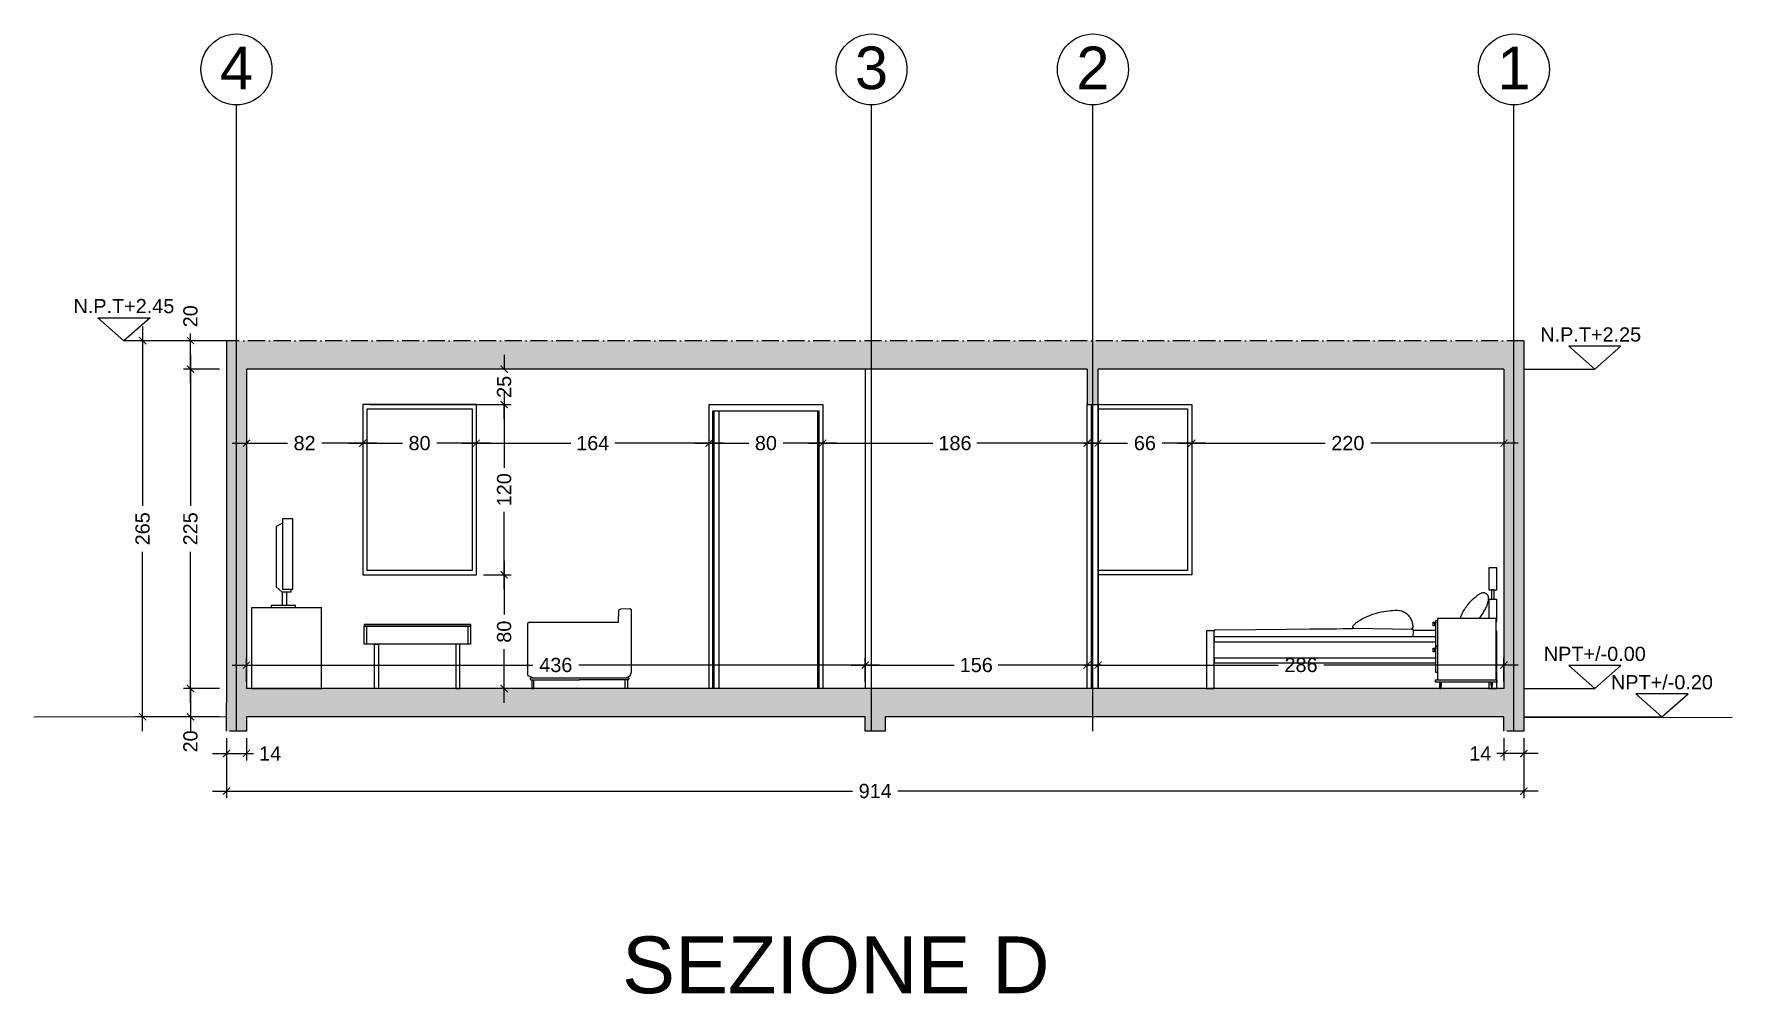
# Model space of a CAD drawing. Header units: millimetres. Extents: x 5639 to 14492, y 750 to 6820.
# Drawn here: x 13296 to 14492, y 5213 to 5889 of the extents above; entities that cross this region are included whole.
import ezdxf
from ezdxf.enums import TextEntityAlignment as Align

# ---------------------------------------------------------------- set-up
doc = ezdxf.new("R2010")
doc.units = ezdxf.units.MM
doc.linetypes.add('ACAD_ISO10W100', pattern=[18, 12, -3, 0, -3])
doc.layers.get('DEFPOINTS').update_dxf_attribs({"color": 210})
for name, color, linetype in [('A-ANNO-SYMB', 3, 'Continuous'), ('A-ANNO-TEXT', 3, 'Continuous'), ('A-DOOR-FULL', 4, 'Continuous'), ('A-ELEV-MBE1', 7, 'Continuous'), ('A-FLOR-LEVL', 7, 'Continuous'), ('A-FURN', 8, 'Continuous'), ('A-GLAZ-FULL', 4, 'Continuous'), ('A-SECT-MCUT', 7, 'Continuous'), ('CAMPITURA', 255, 'Continuous'), ('G-ANNO-DIM', 251, 'Continuous')]:
    doc.layers.add(name, color=color, linetype=linetype)
doc.styles.add('ARIAL', font='arial.ttf')
doc.styles.get("Standard").update_dxf_attribs({"font": 'arial.ttf'})
doc.dimstyles.new('1_1', dxfattribs={"dimtxt": 10, "dimasz": 5, "dimexe": 5, "dimexo": 5, "dimgap": 5, "dimtad": 0, "dimdec": 0, "dimtxsty": 'Standard', "dimblk": 'ARCHTICK', "dimcen": 2.5, "dimdle": 10, "dimadec": 0, "dimazin": 0, "dimtfac": 1, "dimtdec": 0, "dimtmove": 0, "dimatfit": 3, "dimldrblk": 'ARCHTICK', "dimfxl": 1, "dimarcsym": 0})

# ---------------------------------------------------------------- blocks, each defined once
blk = doc.blocks.new('_ArchTick')
at = {"color": 0, "linetype": 'ByBlock', "const_width": 0.15}
blk.add_lwpolyline([(-0.5, -0.5), (0.5, 0.5)], dxfattribs=at)
blk = doc.blocks.new('*D140')
at = {"layer": 'DEFPOINTS', "color": 0, "transparency": 16777216}
for p in [(13431.6, 5397.9), (13445.6, 5397.9), (13445.6, 5382.1)]:
    blk.add_point(p, dxfattribs=at)
at = {"layer": 'G-ANNO-DIM', "color": 0, "lineweight": -2, "transparency": 16777216}
for p, q in [((13431.6, 5392.9), (13431.6, 5377.1)), ((13445.6, 5392.9), (13445.6, 5377.1)), ((13421.6, 5382.1), (13445.6, 5382.1)), ((13445.6, 5382.1), (13450.6, 5382.1))]:
    blk.add_line(p, q, dxfattribs=at)
at = {"layer": 'G-ANNO-DIM', "color": 0, "lineweight": -2, "transparency": 16777216, "xscale": 5, "yscale": 5, "zscale": 5, "rotation": 180}
blk.add_blockref('_ArchTick', (13431.6, 5382.1), dxfattribs=at)
at = {"layer": 'G-ANNO-DIM', "color": 0, "lineweight": -2, "transparency": 16777216, "xscale": 5, "yscale": 5, "zscale": 5}
blk.add_blockref('_ArchTick', (13445.6, 5382.1), dxfattribs=at)
at = {"layer": 'G-ANNO-DIM', "color": 0, "transparency": 16777216, "insert": (13462.3, 5382.1), "char_height": 10, "attachment_point": 5}
blk.add_mtext('14', dxfattribs=at)
blk = doc.blocks.new('*D141')
at = {"layer": 'DEFPOINTS', "color": 0, "transparency": 16777216}
for p in [(13881.6, 5444.4), (13445.6, 5427.9), (13881.6, 5427.9)]:
    blk.add_point(p, dxfattribs=at)
at = {"layer": 'G-ANNO-DIM', "color": 0, "lineweight": -2, "transparency": 16777216}
for p, q in [((13435.6, 5444.4), (13647.4, 5444.4)), ((13445.6, 5432.9), (13445.6, 5449.4)), ((13891.6, 5444.4), (13679.9, 5444.4)), ((13881.6, 5432.9), (13881.6, 5449.4))]:
    blk.add_line(p, q, dxfattribs=at)
at = {"layer": 'G-ANNO-DIM', "color": 0, "lineweight": -2, "transparency": 16777216, "xscale": 5, "yscale": 5, "zscale": 5, "rotation": 180}
blk.add_blockref('_ArchTick', (13445.6, 5444.4), dxfattribs=at)
at = {"layer": 'G-ANNO-DIM', "color": 0, "lineweight": -2, "transparency": 16777216, "xscale": 5, "yscale": 5, "zscale": 5}
blk.add_blockref('_ArchTick', (13881.6, 5444.4), dxfattribs=at)
at = {"layer": 'G-ANNO-DIM', "color": 0, "transparency": 16777216, "insert": (13663.6, 5444.4), "char_height": 10, "attachment_point": 5}
blk.add_mtext('436', dxfattribs=at)
blk = doc.blocks.new('*D142')
at = {"layer": 'DEFPOINTS', "color": 0, "transparency": 16777216}
for p in [(14331.6, 5397.9), (14345.6, 5397.9), (14331.6, 5382.1)]:
    blk.add_point(p, dxfattribs=at)
at = {"layer": 'G-ANNO-DIM', "color": 0, "lineweight": -2, "transparency": 16777216}
for p, q in [((14331.6, 5392.9), (14331.6, 5377.1)), ((14345.6, 5392.9), (14345.6, 5377.1)), ((14331.6, 5382.1), (14326.6, 5382.1)), ((14355.6, 5382.1), (14331.6, 5382.1))]:
    blk.add_line(p, q, dxfattribs=at)
at = {"layer": 'G-ANNO-DIM', "color": 0, "lineweight": -2, "transparency": 16777216, "xscale": 5, "yscale": 5, "zscale": 5, "rotation": 180}
blk.add_blockref('_ArchTick', (14331.6, 5382.1), dxfattribs=at)
at = {"layer": 'G-ANNO-DIM', "color": 0, "lineweight": -2, "transparency": 16777216, "xscale": 5, "yscale": 5, "zscale": 5}
blk.add_blockref('_ArchTick', (14345.6, 5382.1), dxfattribs=at)
at = {"layer": 'G-ANNO-DIM', "color": 0, "transparency": 16777216, "insert": (14314.9, 5382.1), "char_height": 10, "attachment_point": 5}
blk.add_mtext('14', dxfattribs=at)
blk = doc.blocks.new('*D143')
at = {"layer": 'DEFPOINTS', "color": 0, "transparency": 16777216}
for p in [(13431.6, 5397.9), (14345.6, 5397.9), (14345.6, 5355.6)]:
    blk.add_point(p, dxfattribs=at)
at = {"layer": 'G-ANNO-DIM', "color": 0, "lineweight": -2, "transparency": 16777216}
for p, q in [((13431.6, 5392.9), (13431.6, 5350.6)), ((14345.6, 5392.9), (14345.6, 5350.6)), ((13421.6, 5355.6), (13872.6, 5355.6)), ((14355.6, 5355.6), (13904.6, 5355.6))]:
    blk.add_line(p, q, dxfattribs=at)
at = {"layer": 'G-ANNO-DIM', "color": 0, "lineweight": -2, "transparency": 16777216, "xscale": 5, "yscale": 5, "zscale": 5, "rotation": 180}
blk.add_blockref('_ArchTick', (13431.6, 5355.6), dxfattribs=at)
at = {"layer": 'G-ANNO-DIM', "color": 0, "lineweight": -2, "transparency": 16777216, "xscale": 5, "yscale": 5, "zscale": 5}
blk.add_blockref('_ArchTick', (14345.6, 5355.6), dxfattribs=at)
at = {"layer": 'G-ANNO-DIM', "color": 0, "transparency": 16777216, "insert": (13888.6, 5355.6), "char_height": 10, "attachment_point": 5}
blk.add_mtext('914', dxfattribs=at)
blk = doc.blocks.new('*D69')
at = {"layer": 'DEFPOINTS', "color": 0, "transparency": 16777216}
for p in [(13607.6, 5507.9), (13627.2, 5427.9), (13627.2, 5427.9)]:
    blk.add_point(p, dxfattribs=at)
at = {"layer": 'G-ANNO-DIM', "color": 0, "lineweight": -2, "transparency": 16777216}
for p, q in [((13627.2, 5517.9), (13627.2, 5480)), ((13612.6, 5507.9), (13632.2, 5507.9)), ((13627.2, 5417.9), (13627.2, 5455.7))]:
    blk.add_line(p, q, dxfattribs=at)
at = {"layer": 'G-ANNO-DIM', "color": 0, "lineweight": -2, "transparency": 16777216, "xscale": 5, "yscale": 5, "zscale": 5}
for p, rotation in [((13627.2, 5507.9), 90), ((13627.2, 5427.9), 270)]:
    blk.add_blockref('_ArchTick', p, dxfattribs=dict(at, rotation=rotation))
at = {"layer": 'G-ANNO-DIM', "color": 0, "transparency": 16777216, "insert": (13627.2, 5467.9), "char_height": 10, "attachment_point": 5, "rotation": 90}
blk.add_mtext('80', dxfattribs=at)
blk = doc.blocks.new('*D144')
at = {"layer": 'DEFPOINTS', "color": 0, "transparency": 16777216}
for p in [(13527.6, 5627.9), (13627.2, 5627.9), (13607.6, 5507.9)]:
    blk.add_point(p, dxfattribs=at)
at = {"layer": 'G-ANNO-DIM', "color": 0, "lineweight": -2, "transparency": 16777216}
for p, q in [((13627.2, 5637.9), (13627.2, 5583.4)), ((13532.6, 5627.9), (13632.2, 5627.9)), ((13627.2, 5497.9), (13627.2, 5552.3)), ((13612.6, 5507.9), (13632.2, 5507.9))]:
    blk.add_line(p, q, dxfattribs=at)
at = {"layer": 'G-ANNO-DIM', "color": 0, "lineweight": -2, "transparency": 16777216, "xscale": 5, "yscale": 5, "zscale": 5}
for p, rotation in [((13627.2, 5627.9), 90), ((13627.2, 5507.9), 270)]:
    blk.add_blockref('_ArchTick', p, dxfattribs=dict(at, rotation=rotation))
at = {"layer": 'G-ANNO-DIM', "color": 0, "transparency": 16777216, "insert": (13627.2, 5567.9), "char_height": 10, "attachment_point": 5, "rotation": 90}
blk.add_mtext('120', dxfattribs=at)
blk = doc.blocks.new('*D70')
at = {"layer": 'DEFPOINTS', "color": 0, "transparency": 16777216}
for p in [(13627.2, 5652.9), (13628.2, 5652.9), (13607.6, 5627.9)]:
    blk.add_point(p, dxfattribs=at)
at = {"layer": 'G-ANNO-DIM', "color": 0, "lineweight": -2, "transparency": 16777216}
for p, q in [((13627.2, 5662.9), (13627.2, 5652.6)), ((13623.2, 5652.9), (13622.2, 5652.9)), ((13612.6, 5627.9), (13632.2, 5627.9)), ((13627.2, 5617.9), (13627.2, 5628.1))]:
    blk.add_line(p, q, dxfattribs=at)
at = {"layer": 'G-ANNO-DIM', "color": 0, "lineweight": -2, "transparency": 16777216, "xscale": 5, "yscale": 5, "zscale": 5}
for p, rotation in [((13627.2, 5652.9), 90), ((13627.2, 5627.9), 270)]:
    blk.add_blockref('_ArchTick', p, dxfattribs=dict(at, rotation=rotation))
at = {"layer": 'G-ANNO-DIM', "color": 0, "transparency": 16777216, "insert": (13627.2, 5640.4), "char_height": 10, "attachment_point": 5, "rotation": 90}
blk.add_mtext('25', dxfattribs=at)
blk = doc.blocks.new('*D153')
at = {"layer": 'DEFPOINTS', "color": 0, "transparency": 16777216}
for p in [(14037.9, 5444.4), (13881.6, 5427.9), (14037.9, 5427.9)]:
    blk.add_point(p, dxfattribs=at)
at = {"layer": 'G-ANNO-DIM', "color": 0, "lineweight": -2, "transparency": 16777216}
for p, q in [((13871.6, 5444.4), (13944.2, 5444.4)), ((13881.6, 5432.9), (13881.6, 5449.4)), ((14047.9, 5444.4), (13975.3, 5444.4)), ((14037.9, 5432.9), (14037.9, 5449.4))]:
    blk.add_line(p, q, dxfattribs=at)
at = {"layer": 'G-ANNO-DIM', "color": 0, "lineweight": -2, "transparency": 16777216, "xscale": 5, "yscale": 5, "zscale": 5, "rotation": 180}
blk.add_blockref('_ArchTick', (13881.6, 5444.4), dxfattribs=at)
at = {"layer": 'G-ANNO-DIM', "color": 0, "lineweight": -2, "transparency": 16777216, "xscale": 5, "yscale": 5, "zscale": 5}
blk.add_blockref('_ArchTick', (14037.9, 5444.4), dxfattribs=at)
at = {"layer": 'G-ANNO-DIM', "color": 0, "transparency": 16777216, "insert": (13959.8, 5444.4), "char_height": 10, "attachment_point": 5}
blk.add_mtext('156', dxfattribs=at)
blk = doc.blocks.new('*D154')
at = {"layer": 'DEFPOINTS', "color": 0, "transparency": 16777216}
for p in [(14045.6, 5444.4), (14045.6, 5427.9), (14331.6, 5427.9)]:
    blk.add_point(p, dxfattribs=at)
at = {"layer": 'G-ANNO-DIM', "color": 0, "lineweight": -2, "transparency": 16777216}
for p, q in [((14035.6, 5444.4), (14172.5, 5444.4)), ((14045.6, 5432.9), (14045.6, 5449.4)), ((14341.6, 5444.4), (14204.7, 5444.4)), ((14331.6, 5432.9), (14331.6, 5449.4))]:
    blk.add_line(p, q, dxfattribs=at)
at = {"layer": 'G-ANNO-DIM', "color": 0, "lineweight": -2, "transparency": 16777216, "xscale": 5, "yscale": 5, "zscale": 5, "rotation": 180}
blk.add_blockref('_ArchTick', (14045.6, 5444.4), dxfattribs=at)
at = {"layer": 'G-ANNO-DIM', "color": 0, "lineweight": -2, "transparency": 16777216, "xscale": 5, "yscale": 5, "zscale": 5}
blk.add_blockref('_ArchTick', (14331.6, 5444.4), dxfattribs=at)
at = {"layer": 'G-ANNO-DIM', "color": 0, "transparency": 16777216, "insert": (14188.6, 5444.4), "char_height": 10, "attachment_point": 5}
blk.add_mtext('286', dxfattribs=at)
blk = doc.blocks.new('*D167')
at = {"layer": 'DEFPOINTS', "color": 0, "transparency": 16777216}
for p in [(13406.2, 5427.9), (13431.6, 5427.9), (13431.6, 5407.9)]:
    blk.add_point(p, dxfattribs=at)
at = {"layer": 'G-ANNO-DIM', "color": 0, "lineweight": -2, "transparency": 16777216}
for p, q in [((13426.6, 5427.9), (13401.2, 5427.9)), ((13406.2, 5427.9), (13406.2, 5397.9)), ((13426.6, 5407.9), (13401.2, 5407.9)), ((13406.2, 5407.9), (13406.2, 5402.9))]:
    blk.add_line(p, q, dxfattribs=at)
at = {"layer": 'G-ANNO-DIM', "color": 0, "lineweight": -2, "transparency": 16777216, "xscale": 5, "yscale": 5, "zscale": 5}
for p, rotation in [((13406.2, 5427.9), 90), ((13406.2, 5407.9), 270)]:
    blk.add_blockref('_ArchTick', p, dxfattribs=dict(at, rotation=rotation))
at = {"layer": 'G-ANNO-DIM', "color": 0, "transparency": 16777216, "insert": (13406.2, 5390.6), "char_height": 10, "attachment_point": 5, "rotation": 90}
blk.add_mtext('20', dxfattribs=at)
blk = doc.blocks.new('*D168')
at = {"layer": 'DEFPOINTS', "color": 0, "transparency": 16777216}
for p in [(13431.6, 5672.9), (13372.5, 5407.9), (13431.6, 5407.9)]:
    blk.add_point(p, dxfattribs=at)
at = {"layer": 'G-ANNO-DIM', "color": 0, "lineweight": -2, "transparency": 16777216}
for p, q in [((13372.5, 5682.9), (13372.5, 5556.5)), ((13426.6, 5672.9), (13367.5, 5672.9)), ((13372.5, 5397.9), (13372.5, 5524.2)), ((13426.6, 5407.9), (13367.5, 5407.9))]:
    blk.add_line(p, q, dxfattribs=at)
at = {"layer": 'G-ANNO-DIM', "color": 0, "lineweight": -2, "transparency": 16777216, "xscale": 5, "yscale": 5, "zscale": 5}
for p, rotation in [((13372.5, 5672.9), 89.99977495052454), ((13372.5, 5407.9), 269.9997749505245)]:
    blk.add_blockref('_ArchTick', p, dxfattribs=dict(at, rotation=rotation))
at = {"layer": 'G-ANNO-DIM', "color": 0, "transparency": 16777216, "insert": (13372.5, 5540.4), "char_height": 10, "attachment_point": 5, "rotation": 89.9998}
blk.add_mtext('265', dxfattribs=at)
blk = doc.blocks.new('*D118')
at = {"layer": 'DEFPOINTS', "color": 0, "transparency": 16777216}
for p in [(13406.2, 5672.9), (13431.6, 5672.9), (13431.6, 5652.9)]:
    blk.add_point(p, dxfattribs=at)
at = {"layer": 'G-ANNO-DIM', "color": 0, "lineweight": -2, "transparency": 16777216}
for p, q in [((13426.6, 5672.9), (13401.2, 5672.9)), ((13406.2, 5672.9), (13406.2, 5677.9)), ((13406.2, 5642.9), (13406.2, 5672.9)), ((13426.6, 5652.9), (13401.2, 5652.9))]:
    blk.add_line(p, q, dxfattribs=at)
at = {"layer": 'G-ANNO-DIM', "color": 0, "lineweight": -2, "transparency": 16777216, "xscale": 5, "yscale": 5, "zscale": 5}
for p, rotation in [((13406.2, 5672.9), 90), ((13406.2, 5652.9), 270)]:
    blk.add_blockref('_ArchTick', p, dxfattribs=dict(at, rotation=rotation))
at = {"layer": 'G-ANNO-DIM', "color": 0, "transparency": 16777216, "insert": (13406.2, 5690.1), "char_height": 10, "attachment_point": 5, "rotation": 90}
blk.add_mtext('20', dxfattribs=at)
blk = doc.blocks.new('*D119')
at = {"layer": 'DEFPOINTS', "color": 0, "transparency": 16777216}
for p in [(13406.2, 5652.9), (13431.6, 5652.9), (13431.6, 5427.9)]:
    blk.add_point(p, dxfattribs=at)
at = {"layer": 'G-ANNO-DIM', "color": 0, "lineweight": -2, "transparency": 16777216}
for p, q in [((13406.2, 5662.9), (13406.2, 5556.5)), ((13426.6, 5652.9), (13401.2, 5652.9)), ((13406.2, 5417.9), (13406.2, 5524.2)), ((13426.6, 5427.9), (13401.2, 5427.9))]:
    blk.add_line(p, q, dxfattribs=at)
at = {"layer": 'G-ANNO-DIM', "color": 0, "lineweight": -2, "transparency": 16777216, "xscale": 5, "yscale": 5, "zscale": 5}
for p, rotation in [((13406.2, 5652.9), 90), ((13406.2, 5427.9), 270)]:
    blk.add_blockref('_ArchTick', p, dxfattribs=dict(at, rotation=rotation))
at = {"layer": 'G-ANNO-DIM', "color": 0, "transparency": 16777216, "insert": (13406.2, 5540.4), "char_height": 10, "attachment_point": 5, "rotation": 90}
blk.add_mtext('225', dxfattribs=at)
blk = doc.blocks.new('*D120')
at = {"layer": 'DEFPOINTS', "color": 0, "transparency": 16777216}
for p in [(13445.6, 5600.7), (13527.6, 5600.7), (13527.6, 5600.7)]:
    blk.add_point(p, dxfattribs=at)
at = {"layer": 'G-ANNO-DIM', "color": 0, "lineweight": -2, "transparency": 16777216}
for p, q in [((13435.6, 5600.7), (13474.5, 5600.7)), ((13537.6, 5600.7), (13498.7, 5600.7))]:
    blk.add_line(p, q, dxfattribs=at)
at = {"layer": 'G-ANNO-DIM', "color": 0, "lineweight": -2, "transparency": 16777216, "xscale": 5, "yscale": 5, "zscale": 5, "rotation": 180}
blk.add_blockref('_ArchTick', (13445.6, 5600.7), dxfattribs=at)
at = {"layer": 'G-ANNO-DIM', "color": 0, "lineweight": -2, "transparency": 16777216, "xscale": 5, "yscale": 5, "zscale": 5}
blk.add_blockref('_ArchTick', (13527.6, 5600.7), dxfattribs=at)
at = {"layer": 'G-ANNO-DIM', "color": 0, "transparency": 16777216, "insert": (13486.6, 5600.7), "char_height": 10, "attachment_point": 5}
blk.add_mtext('82', dxfattribs=at)
blk = doc.blocks.new('*D175')
at = {"layer": 'DEFPOINTS', "color": 0, "transparency": 16777216}
for p in [(13527.6, 5600.7), (13607.6, 5600.7), (13607.6, 5600.7)]:
    blk.add_point(p, dxfattribs=at)
at = {"layer": 'G-ANNO-DIM', "color": 0, "lineweight": -2, "transparency": 16777216}
for p, q in [((13517.6, 5600.7), (13555.5, 5600.7)), ((13617.6, 5600.7), (13579.8, 5600.7))]:
    blk.add_line(p, q, dxfattribs=at)
at = {"layer": 'G-ANNO-DIM', "color": 0, "lineweight": -2, "transparency": 16777216, "xscale": 5, "yscale": 5, "zscale": 5, "rotation": 180}
blk.add_blockref('_ArchTick', (13527.6, 5600.7), dxfattribs=at)
at = {"layer": 'G-ANNO-DIM', "color": 0, "lineweight": -2, "transparency": 16777216, "xscale": 5, "yscale": 5, "zscale": 5}
blk.add_blockref('_ArchTick', (13607.6, 5600.7), dxfattribs=at)
at = {"layer": 'G-ANNO-DIM', "color": 0, "transparency": 16777216, "insert": (13567.6, 5600.7), "char_height": 10, "attachment_point": 5}
blk.add_mtext('80', dxfattribs=at)
blk = doc.blocks.new('*D176')
at = {"layer": 'DEFPOINTS', "color": 0, "transparency": 16777216}
for p in [(13607.6, 5600.7), (13771.6, 5600.7), (13771.6, 5600.7)]:
    blk.add_point(p, dxfattribs=at)
at = {"layer": 'G-ANNO-DIM', "color": 0, "lineweight": -2, "transparency": 16777216}
for p, q in [((13597.6, 5600.7), (13674.1, 5600.7)), ((13781.6, 5600.7), (13705.2, 5600.7))]:
    blk.add_line(p, q, dxfattribs=at)
at = {"layer": 'G-ANNO-DIM', "color": 0, "lineweight": -2, "transparency": 16777216, "xscale": 5, "yscale": 5, "zscale": 5, "rotation": 180}
blk.add_blockref('_ArchTick', (13607.6, 5600.7), dxfattribs=at)
at = {"layer": 'G-ANNO-DIM', "color": 0, "lineweight": -2, "transparency": 16777216, "xscale": 5, "yscale": 5, "zscale": 5}
blk.add_blockref('_ArchTick', (13771.6, 5600.7), dxfattribs=at)
at = {"layer": 'G-ANNO-DIM', "color": 0, "transparency": 16777216, "insert": (13689.6, 5600.7), "char_height": 10, "attachment_point": 5}
blk.add_mtext('164', dxfattribs=at)
blk = doc.blocks.new('*D177')
at = {"layer": 'DEFPOINTS', "color": 0, "transparency": 16777216}
for p in [(13771.6, 5600.7), (13851.6, 5600.7), (13851.6, 5600.7)]:
    blk.add_point(p, dxfattribs=at)
at = {"layer": 'G-ANNO-DIM', "color": 0, "lineweight": -2, "transparency": 16777216}
for p, q in [((13761.6, 5600.7), (13799.5, 5600.7)), ((13861.6, 5600.7), (13823.8, 5600.7))]:
    blk.add_line(p, q, dxfattribs=at)
at = {"layer": 'G-ANNO-DIM', "color": 0, "lineweight": -2, "transparency": 16777216, "xscale": 5, "yscale": 5, "zscale": 5, "rotation": 180}
blk.add_blockref('_ArchTick', (13771.6, 5600.7), dxfattribs=at)
at = {"layer": 'G-ANNO-DIM', "color": 0, "lineweight": -2, "transparency": 16777216, "xscale": 5, "yscale": 5, "zscale": 5}
blk.add_blockref('_ArchTick', (13851.6, 5600.7), dxfattribs=at)
at = {"layer": 'G-ANNO-DIM', "color": 0, "transparency": 16777216, "insert": (13811.6, 5600.7), "char_height": 10, "attachment_point": 5}
blk.add_mtext('80', dxfattribs=at)
blk = doc.blocks.new('*D178')
at = {"layer": 'DEFPOINTS', "color": 0, "transparency": 16777216}
for p in [(13851.6, 5600.7), (14037.9, 5600.7), (14037.9, 5600.7)]:
    blk.add_point(p, dxfattribs=at)
at = {"layer": 'G-ANNO-DIM', "color": 0, "lineweight": -2, "transparency": 16777216}
for p, q in [((13841.6, 5600.7), (13929.2, 5600.7)), ((13851.6, 5605.7), (13851.6, 5605.7)), ((14047.9, 5600.7), (13960.3, 5600.7))]:
    blk.add_line(p, q, dxfattribs=at)
at = {"layer": 'G-ANNO-DIM', "color": 0, "lineweight": -2, "transparency": 16777216, "xscale": 5, "yscale": 5, "zscale": 5, "rotation": 180}
blk.add_blockref('_ArchTick', (13851.6, 5600.7), dxfattribs=at)
at = {"layer": 'G-ANNO-DIM', "color": 0, "lineweight": -2, "transparency": 16777216, "xscale": 5, "yscale": 5, "zscale": 5}
blk.add_blockref('_ArchTick', (14037.9, 5600.7), dxfattribs=at)
at = {"layer": 'G-ANNO-DIM', "color": 0, "transparency": 16777216, "insert": (13944.8, 5600.7), "char_height": 10, "attachment_point": 5}
blk.add_mtext('186', dxfattribs=at)
blk = doc.blocks.new('*D179')
at = {"layer": 'DEFPOINTS', "color": 0, "transparency": 16777216}
for p in [(14111.6, 5600.7), (14331.6, 5600.7), (14331.6, 5600.7)]:
    blk.add_point(p, dxfattribs=at)
at = {"layer": 'G-ANNO-DIM', "color": 0, "lineweight": -2, "transparency": 16777216}
for p, q in [((14101.6, 5600.7), (14205.5, 5600.7)), ((14341.6, 5600.7), (14237.7, 5600.7))]:
    blk.add_line(p, q, dxfattribs=at)
at = {"layer": 'G-ANNO-DIM', "color": 0, "lineweight": -2, "transparency": 16777216, "xscale": 5, "yscale": 5, "zscale": 5, "rotation": 180}
blk.add_blockref('_ArchTick', (14111.6, 5600.7), dxfattribs=at)
at = {"layer": 'G-ANNO-DIM', "color": 0, "lineweight": -2, "transparency": 16777216, "xscale": 5, "yscale": 5, "zscale": 5}
blk.add_blockref('_ArchTick', (14331.6, 5600.7), dxfattribs=at)
at = {"layer": 'G-ANNO-DIM', "color": 0, "transparency": 16777216, "insert": (14221.6, 5600.7), "char_height": 10, "attachment_point": 5}
blk.add_mtext('220', dxfattribs=at)
blk = doc.blocks.new('*D180')
at = {"layer": 'DEFPOINTS', "color": 0, "transparency": 16777216}
for p in [(14045.6, 5600.7), (14045.6, 5600.7), (14111.6, 5600.7)]:
    blk.add_point(p, dxfattribs=at)
at = {"layer": 'G-ANNO-DIM', "color": 0, "lineweight": -2, "transparency": 16777216}
for p, q in [((14035.6, 5600.7), (14066.4, 5600.7)), ((14121.6, 5600.7), (14090.8, 5600.7))]:
    blk.add_line(p, q, dxfattribs=at)
at = {"layer": 'G-ANNO-DIM', "color": 0, "lineweight": -2, "transparency": 16777216, "xscale": 5, "yscale": 5, "zscale": 5, "rotation": 180}
blk.add_blockref('_ArchTick', (14045.6, 5600.7), dxfattribs=at)
at = {"layer": 'G-ANNO-DIM', "color": 0, "lineweight": -2, "transparency": 16777216, "xscale": 5, "yscale": 5, "zscale": 5}
blk.add_blockref('_ArchTick', (14111.6, 5600.7), dxfattribs=at)
at = {"layer": 'G-ANNO-DIM', "color": 0, "transparency": 16777216, "insert": (14078.6, 5600.7), "char_height": 10, "attachment_point": 5}
blk.add_mtext('66', dxfattribs=at)

msp = doc.modelspace()

# ---------------------------------------------------------------- hatches: boundary and pattern name
at = {"layer": 'CAMPITURA'}
h = msp.add_hatch(color=9, dxfattribs=at)
h.dxf.hatch_style = 1
h.paths.add_polyline_path([(14345.6, 5672.9), (13431.6, 5672.9), (13431.6, 5417.9), (13431.6, 5397.9), (13445.6, 5397.9), (13445.6, 5407.9), (13881.6, 5407.9), (13881.6, 5397.9), (13895.7, 5397.9), (13895.7, 5407.9), (14331.6, 5407.9), (14331.6, 5397.9), (14345.6, 5397.9), (14345.6, 5417.9)])
h.paths.add_polyline_path([(13445.6, 5427.9), (13445.6, 5652.9), (13881.6, 5652.9), (14037.9, 5652.9), (14037.9, 5627.9), (14045.6, 5627.9), (14045.6, 5652.9), (14331.6, 5652.9), (14331.6, 5427.9), (13881.6, 5427.9)], flags=16)
h.paths.add_polyline_path([(13527.6, 5507.9), (13527.6, 5627.9), (13607.6, 5627.9), (13607.6, 5507.9)], flags=0)
h.paths.add_polyline_path([(13530.6, 5510.9), (13530.6, 5624.9), (13604.6, 5624.9), (13604.6, 5510.9)], flags=0)
h.paths.add_polyline_path([(14045.6, 5627.9), (14111.6, 5627.9), (14111.6, 5507.9), (14045.6, 5507.9)], flags=0)
h.paths.add_polyline_path([(14045.6, 5624.9), (14108.6, 5624.9), (14108.6, 5510.9), (14045.6, 5510.9)], flags=0)

# ---------------------------------------------------------------- linework, layer by layer
msp.add_line((13431.6, 5407.9), (13295.9, 5407.8))
at = {"layer": 'A-ANNO-SYMB', "ltscale": 0.04}
for p, q in [((13438.6, 5397.9), (13438.6, 5839)), ((13886, 5397.9), (13886, 5839)), ((14042, 5397.9), (14042, 5839)), ((14338.6, 5397.9), (14338.6, 5839))]:
    msp.add_line(p, q, dxfattribs=at)
at = {"layer": 'A-ANNO-SYMB'}
msp.add_line((13431.6, 5672.9), (13359.3, 5672.9), dxfattribs=at)
at = {"layer": 'A-ANNO-SYMB', "ltscale": 0.8}
for p, q in [((14345.6, 5652.9), (14395.6, 5652.9)), ((14345.6, 5427.9), (14395.6, 5427.9)), ((14345.6, 5407.9), (14442.9, 5407.9))]:
    msp.add_line(p, q, dxfattribs=at)
at = {"layer": 'A-ANNO-SYMB'}
for points in [[(13359.3, 5672.9), (13340.9, 5689.1), (13377.7, 5689.1)], [(14395.6, 5652.9), (14414, 5669.1), (14377.2, 5669.1)], [(14395.6, 5427.9), (14414, 5444.1), (14377.2, 5444.1)], [(14442.9, 5407.9), (14461.3, 5424.1), (14424.5, 5424.1)]]:
    msp.add_lwpolyline(points, close=True, dxfattribs=at)
for centre in [(13438.6, 5864), (13886, 5864), (14042, 5864), (14338.6, 5864)]:
    msp.add_circle(centre, 25, dxfattribs=at)
at = {"layer": 'A-DOOR-FULL'}
for p, q in [((13771.6, 5427.9), (13771.6, 5627.9)), ((13771.6, 5627.9), (13851.6, 5627.9)), ((13774.1, 5623.4), (13849.1, 5623.4)), ((13774.1, 5427.9), (13774.1, 5623.4)), ((13775.1, 5427.9), (13775.1, 5623.4)), ((13778.6, 5427.9), (13778.6, 5623.4)), ((13848.1, 5427.9), (13848.1, 5623.4)), ((13849.1, 5427.9), (13849.1, 5623.4)), ((13851.6, 5627.9), (13851.6, 5427.9)), ((14037.9, 5427.9), (14037.9, 5627.9)), ((14037.9, 5627.9), (14045.6, 5627.9)), ((14041.1, 5427.9), (14041.1, 5627.9)), ((14045.6, 5627.9), (14045.6, 5427.9)), ((14045.6, 5427.9), (14045.6, 5627.9))]:
    msp.add_line(p, q, dxfattribs=at)
at = {"layer": 'A-ELEV-MBE1'}
msp.add_line((13881.6, 5652.9), (13881.6, 5427.9), dxfattribs=at)
at = {"layer": 'A-FLOR-LEVL'}
msp.add_line((14345.6, 5407.4), (14492.3, 5407.6), dxfattribs=at)
at = {"layer": 'A-FURN'}
for p, q in [((13471, 5544.4), (13466.6, 5542)), ((13466.6, 5542), (13466.6, 5499.5)), ((13471, 5547.4), (13471, 5497.9)), ((13478.3, 5547.4), (13471, 5547.4)), ((13478.3, 5497.9), (13478.3, 5547.4)), ((14326.5, 5512.9), (14320.9, 5512.9)), ((14320.9, 5512.9), (14320.9, 5497.3)), ((14326.5, 5497.3), (14326.5, 5512.9)), ((13470.8, 5495.8), (13466.6, 5499.5)), ((13476.9, 5495.8), (13470.8, 5495.8)), ((13470.8, 5495.8), (13470.8, 5486.3)), ((13471, 5497.9), (13478.3, 5497.9)), ((13473.9, 5495.8), (13473.9, 5486.3)), ((13476.9, 5497.9), (13476.9, 5495.8)), ((14309.8, 5491), (14310.5, 5491.6)), ((14310.5, 5491.6), (14311.2, 5492.3)), ((14311.2, 5492.3), (14311.9, 5492.8)), ((14311.9, 5492.8), (14312.6, 5493.3)), ((14312.6, 5493.3), (14313.2, 5493.8)), ((14313.2, 5493.8), (14313.8, 5494.2)), ((14313.8, 5494.2), (14314.4, 5494.5)), ((14314.4, 5494.5), (14314.9, 5494.8)), ((14314.9, 5494.8), (14315.4, 5495)), ((14315.4, 5495), (14315.8, 5495.2)), ((14315.8, 5495.2), (14316.2, 5495.3)), ((14316.2, 5495.3), (14316.6, 5495.4)), ((14316.6, 5495.4), (14317, 5495.5)), ((14317, 5495.5), (14317.3, 5495.5)), ((14317.3, 5495.5), (14317.6, 5495.4)), ((14317.6, 5495.4), (14317.9, 5495.3)), ((14317.9, 5495.3), (14318.2, 5495.2)), ((14318.2, 5495.2), (14318.5, 5495.1)), ((14318.5, 5495.1), (14318.8, 5494.9)), ((14318.8, 5494.9), (14319, 5494.7)), ((14319, 5494.7), (14319.3, 5494.5)), ((14319.3, 5494.5), (14319.5, 5494.3)), ((14319.5, 5494.3), (14319.7, 5494.1)), ((14319.7, 5494.1), (14319.9, 5493.9)), ((14319.9, 5493.9), (14320, 5493.6)), ((14320, 5493.6), (14320.2, 5493.4)), ((14320.2, 5493.4), (14320.3, 5493.1)), ((14320.3, 5493.1), (14320.4, 5492.9)), ((14320.4, 5492.9), (14320.5, 5492.6)), ((14320.5, 5492.6), (14320.5, 5492.3)), ((14320.5, 5492.3), (14320.5, 5491.9)), ((14320.5, 5491.9), (14320.6, 5491.5)), ((14320.6, 5491.5), (14320.5, 5491.1)), ((14320.9, 5497.3), (14326.5, 5497.3)), ((14324.6, 5497.3), (14322.7, 5497.3)), ((14322.7, 5497.3), (14322.7, 5490.7)), ((14324.6, 5490.7), (14324.6, 5497.3)), ((13449.5, 5484.9), (13498.5, 5484.9)), ((13449.5, 5427.9), (13449.5, 5484.9)), ((13470.8, 5486.3), (13463, 5486.3)), ((13463, 5486.3), (13463, 5484.9)), ((13463, 5484.9), (13480.1, 5484.9)), ((13480.1, 5486.3), (13470.8, 5486.3)), ((13480.1, 5484.9), (13480.1, 5486.3)), ((13498.5, 5427.9), (13498.5, 5484.9)), ((13707.8, 5483.1), (13707.6, 5474.4)), ((13709.1, 5483.7), (13707.8, 5483.1)), ((13715.8, 5483.9), (13709.1, 5483.7)), ((13716.9, 5483.2), (13715.8, 5483.9)), ((13716.9, 5439.6), (13716.9, 5483.2)), ((14235.6, 5478.8), (14237, 5479.4)), ((14237, 5479.4), (14238.5, 5480)), ((14238.5, 5480), (14240.1, 5480.5)), ((14240.1, 5480.5), (14241.8, 5481)), ((14241.8, 5481), (14243.5, 5481.4)), ((14243.5, 5481.4), (14245.3, 5481.8)), ((14245.3, 5481.8), (14247, 5482.1)), ((14247, 5482.1), (14248.7, 5482.4)), ((14248.7, 5482.4), (14250.4, 5482.6)), ((14250.4, 5482.6), (14251.9, 5482.8)), ((14251.9, 5482.8), (14253.4, 5482.9)), ((14253.4, 5482.9), (14254.6, 5483)), ((14254.6, 5483), (14255.8, 5483.1)), ((14255.8, 5483.1), (14256.8, 5483)), ((14256.8, 5483), (14257.7, 5482.9)), ((14257.7, 5482.9), (14258.5, 5482.8)), ((14258.5, 5482.8), (14259.3, 5482.6)), ((14259.3, 5482.6), (14260, 5482.3)), ((14260, 5482.3), (14260.8, 5482)), ((14260.8, 5482), (14261.5, 5481.6)), ((14261.5, 5481.6), (14262.2, 5481.2)), ((14262.2, 5481.2), (14262.8, 5480.7)), ((14262.8, 5480.7), (14263.5, 5480.1)), ((14263.5, 5480.1), (14264.1, 5479.5)), ((14264.1, 5479.5), (14264.6, 5478.9)), ((14301.5, 5479.1), (14301.8, 5479.9)), ((14301.8, 5479.9), (14302.1, 5480.6)), ((14302.1, 5480.6), (14302.4, 5481.3)), ((14302.4, 5481.3), (14302.8, 5482.1)), ((14302.8, 5482.1), (14303.3, 5482.8)), ((14303.3, 5482.8), (14303.7, 5483.6)), ((14303.7, 5483.6), (14304.3, 5484.4)), ((14304.3, 5484.4), (14304.9, 5485.2)), ((14304.9, 5485.2), (14305.5, 5486.1)), ((14305.5, 5486.1), (14306.2, 5486.9)), ((14306.2, 5486.9), (14306.9, 5487.8)), ((14306.9, 5487.8), (14307.6, 5488.6)), ((14307.6, 5488.6), (14308.3, 5489.5)), ((14308.3, 5489.5), (14309, 5490.2)), ((14309, 5490.2), (14309.8, 5491)), ((14315.5, 5479.3), (14315, 5478.5)), ((14316, 5480.1), (14315.5, 5479.3)), ((14316.5, 5480.8), (14316, 5480.1)), ((14317, 5481.5), (14316.5, 5480.8)), ((14317.4, 5482.3), (14317, 5481.5)), ((14317.8, 5483), (14317.4, 5482.3)), ((14318.2, 5483.6), (14317.8, 5483)), ((14318.6, 5484.3), (14318.2, 5483.6)), ((14318.9, 5484.9), (14318.6, 5484.3)), ((14319.2, 5485.5), (14318.9, 5484.9)), ((14319.4, 5486.1), (14319.2, 5485.5)), ((14319.6, 5486.7), (14319.4, 5486.1)), ((14319.8, 5487.3), (14319.6, 5486.7)), ((14320, 5487.8), (14319.8, 5487.3)), ((14320.2, 5488.4), (14320, 5487.8)), ((14320.3, 5489), (14320.2, 5488.4)), ((14320.4, 5489.6), (14320.3, 5489)), ((14320.5, 5490.1), (14320.4, 5489.6)), ((14320.5, 5491.1), (14320.5, 5490.6)), ((14320.5, 5490.6), (14320.5, 5490.1)), ((14320.9, 5490.7), (14326.5, 5490.7)), ((14320.9, 5490.7), (14320.9, 5477.2)), ((14326.5, 5475), (14326.5, 5490.7)), ((13603.7, 5472.9), (13528.5, 5472.9)), ((13528.5, 5472.9), (13528.5, 5471.9)), ((13528.5, 5471.9), (13603.7, 5471.9)), ((13528.6, 5471.9), (13603.5, 5471.9)), ((13528.6, 5459.1), (13528.6, 5471.9)), ((13603.5, 5471.8), (13528.6, 5471.8)), ((13530.3, 5471.8), (13530.3, 5459.1)), ((13601.7, 5471.8), (13601.7, 5459.1)), ((13603.5, 5471.9), (13603.5, 5459.1)), ((13603.7, 5471.9), (13603.7, 5472.9)), ((13644, 5474.4), (13643.7, 5473.2)), ((13643.7, 5473.2), (13643.7, 5438.4)), ((13707.6, 5474.4), (13644, 5474.4)), ((14127.3, 5468.4), (14122, 5468.4)), ((14122, 5468.4), (14122, 5427.9)), ((14127.3, 5427.9), (14127.3, 5468.4)), ((14128.1, 5469.2), (14156.6, 5469.4)), ((14156.6, 5469.4), (14178.5, 5469.6)), ((14178.5, 5469.6), (14194.7, 5469.8)), ((14194.7, 5469.8), (14206.2, 5469.9)), ((14206.2, 5469.9), (14213.7, 5470)), ((14213.7, 5470), (14218.4, 5470.1)), ((14218.4, 5470.1), (14220.9, 5470.1)), ((14220.9, 5470.1), (14222.4, 5470.2)), ((14222.4, 5470.2), (14223.4, 5470.2)), ((14223.4, 5470.2), (14224.2, 5470.2)), ((14224.2, 5470.2), (14224.9, 5470.2)), ((14224.9, 5470.2), (14225.3, 5470.3)), ((14225, 5471.3), (14225.1, 5471.5)), ((14225, 5471.1), (14225, 5471.3)), ((14225, 5470.9), (14225, 5471.1)), ((14225.1, 5470.8), (14225, 5470.9)), ((14225.1, 5471.5), (14225.2, 5471.8)), ((14225.3, 5470.7), (14225.1, 5470.8)), ((14225.2, 5471.8), (14225.4, 5472)), ((14225.4, 5470.6), (14225.3, 5470.7)), ((14225.3, 5470.3), (14225.7, 5470.3)), ((14225.4, 5472), (14225.6, 5472.3)), ((14225.6, 5470.5), (14225.4, 5470.6)), ((14225.6, 5472.3), (14225.9, 5472.6)), ((14225.7, 5470.4), (14225.6, 5470.5)), ((14225.9, 5470.4), (14225.7, 5470.4)), ((14225.7, 5470.3), (14225.8, 5470.3)), ((14225.8, 5470.3), (14225.9, 5470.3)), ((14225.9, 5472.6), (14226.1, 5472.9)), ((14225.9, 5470.3), (14225.9, 5470.4)), ((14225.9, 5470.4), (14225.9, 5470.4)), ((14225.9, 5470.3), (14266.7, 5469.7)), ((14226.1, 5472.9), (14226.4, 5473.2)), ((14226.4, 5473.2), (14226.7, 5473.5)), ((14226.7, 5473.5), (14227, 5473.7)), ((14227, 5473.7), (14227.3, 5474.1)), ((14227.3, 5474.1), (14227.7, 5474.4)), ((14227.7, 5474.4), (14228.2, 5474.7)), ((14228.2, 5474.7), (14228.7, 5475.1)), ((14228.7, 5475.1), (14229.3, 5475.5)), ((14229.3, 5475.5), (14230.1, 5476)), ((14230.1, 5476), (14230.9, 5476.5)), ((14230.9, 5476.5), (14231.9, 5477.1)), ((14231.9, 5477.1), (14233, 5477.6)), ((14233, 5477.6), (14234.2, 5478.2)), ((14234.2, 5478.2), (14235.6, 5478.8)), ((14264.6, 5478.9), (14265.2, 5478.2)), ((14265.2, 5478.2), (14265.6, 5477.6)), ((14265.6, 5477.6), (14266, 5476.9)), ((14266, 5476.9), (14266.3, 5476.2)), ((14266.3, 5476.2), (14266.6, 5475.5)), ((14266.6, 5475.5), (14266.8, 5474.8)), ((14266.8, 5474.8), (14267, 5474.1)), ((14267, 5474.1), (14267.1, 5473.4)), ((14267.1, 5473.4), (14267.2, 5472.8)), ((14267.2, 5472.8), (14267.4, 5472.1)), ((14267.4, 5472.1), (14267.5, 5471.5)), ((14267.5, 5471.5), (14267.5, 5471)), ((14267.7, 5469.2), (14267.6, 5468.3)), ((14267.6, 5468.9), (14283.5, 5468.9)), ((14267.6, 5468.3), (14267.6, 5467.2)), ((14281.7, 5474.2), (14281.7, 5474.7)), ((14281.7, 5474.7), (14283.5, 5474.7)), ((14283.5, 5474.2), (14281.7, 5474.2)), ((14281.7, 5474.2), (14282.7, 5474.2)), ((14281.7, 5472), (14281.7, 5474.2)), ((14282.7, 5472), (14281.7, 5472)), ((14282.7, 5474.2), (14282.7, 5472)), ((14283.5, 5475.9), (14284.7, 5475.9)), ((14283.5, 5457.6), (14283.5, 5475.9)), ((14283.5, 5474.7), (14283.5, 5474.2)), ((14326.2, 5477.2), (14284.7, 5477.2)), ((14284.7, 5477.2), (14284.7, 5434)), ((14284.7, 5475.9), (14284.7, 5457.6)), ((14301, 5477.5), (14301.3, 5478.3)), ((14301, 5477.2), (14301, 5477.5)), ((14301.3, 5478.3), (14301.5, 5479.1)), ((14314.5, 5477.8), (14314, 5477.2)), ((14315, 5478.5), (14314.5, 5477.8)), ((14326.2, 5434), (14326.2, 5477.2)), ((14326.2, 5475), (14326.5, 5475)), ((14326.2, 5468.4), (14326.5, 5468.4)), ((14326.5, 5427.9), (14326.5, 5468.4)), ((13603.5, 5459.1), (13528.6, 5459.1)), ((13535.9, 5459.1), (13538.7, 5459.1)), ((13535.9, 5427.9), (13535.9, 5459.1)), ((13538.7, 5459.1), (13538.7, 5427.9)), ((13596, 5459.1), (13593.2, 5459.1)), ((13593.2, 5459.1), (13593.2, 5427.9)), ((13596, 5427.9), (13596, 5459.1)), ((14283.5, 5464.2), (14127.3, 5464.2)), ((14127.3, 5464.2), (14127.3, 5460.7)), ((14127.3, 5460.7), (14283.5, 5460.7)), ((14267.4, 5465.8), (14267.1, 5464.2)), ((14267.6, 5467.2), (14267.4, 5465.8)), ((14281.7, 5455.8), (14281.7, 5456.3)), ((14281.7, 5456.3), (14283.5, 5456.3)), ((14281.7, 5455.8), (14282.7, 5455.8)), ((14281.7, 5453.6), (14281.7, 5455.8)), ((14283.5, 5455.8), (14281.7, 5455.8)), ((14282.7, 5455.8), (14282.7, 5453.6)), ((14284.7, 5457.6), (14283.5, 5457.6)), ((14283.5, 5457.5), (14284.7, 5457.5)), ((14283.5, 5439.2), (14283.5, 5457.5)), ((14283.5, 5456.3), (14283.5, 5455.8)), ((14284.7, 5457.5), (14284.7, 5439.2)), ((14283.5, 5449.3), (14127.3, 5449.3)), ((14127.3, 5449.3), (14127.3, 5445.9)), ((14127.3, 5445.9), (14283.5, 5445.9)), ((14282.7, 5453.6), (14281.7, 5453.6)), ((13644.2, 5436.9), (13643.7, 5438.4)), ((13647.3, 5435.5), (13644.2, 5436.9)), ((13645.6, 5435.1), (13645.6, 5434.4)), ((13646, 5435.5), (13715, 5435.5)), ((13646, 5434), (13680.5, 5434)), ((13646.6, 5434), (13646.6, 5427.9)), ((13648.2, 5427.9), (13648.2, 5434)), ((13714.6, 5434), (13680.1, 5434)), ((13712.4, 5427.9), (13712.4, 5434)), ((13712.9, 5435.5), (13716, 5436.9)), ((13714, 5434), (13714, 5427.9)), ((13715, 5435.1), (13715, 5434.4)), ((13716, 5436.9), (13716.9, 5439.6)), ((14283.4, 5434), (14326.5, 5434)), ((14283.4, 5432.3), (14283.4, 5434)), ((14326.5, 5432.3), (14283.4, 5432.3)), ((14284.7, 5439.2), (14283.5, 5439.2)), ((14284.7, 5434), (14326.2, 5434)), ((14286.3, 5429.9), (14286.3, 5432.3)), ((14286.3, 5432.3), (14287.4, 5432.3)), ((14286.5, 5430.1), (14286.5, 5432.1)), ((14286.5, 5432.1), (14287.2, 5432.1)), ((14286.6, 5431.3), (14286.7, 5431.4)), ((14286.7, 5431.4), (14286.8, 5431.4)), ((14286.8, 5431.4), (14286.9, 5431.4)), ((14286.9, 5431.4), (14286.9, 5431.4)), ((14286.9, 5431.4), (14287, 5431.4)), ((14287, 5431.4), (14287.1, 5431.3)), ((14287.2, 5432.1), (14287.2, 5430.1)), ((14287.4, 5432.3), (14287.4, 5429.9)), ((14320.9, 5432.3), (14320.9, 5427.9)), ((14323.6, 5432.3), (14322.4, 5432.3)), ((14322.4, 5432.3), (14322.4, 5429.9)), ((14323.3, 5432.1), (14322.7, 5432.1)), ((14322.7, 5432.1), (14322.7, 5430.1)), ((14322.9, 5431.4), (14322.8, 5431.4)), ((14322.8, 5431.4), (14322.8, 5431.3)), ((14323, 5431.4), (14322.9, 5431.4)), ((14323.1, 5431.4), (14323, 5431.4)), ((14323.2, 5431.4), (14323.1, 5431.4)), ((14323.2, 5431.3), (14323.2, 5431.4)), ((14323.3, 5430.1), (14323.3, 5432.1)), ((14323.6, 5429.9), (14323.6, 5432.3)), ((14326.5, 5434), (14326.5, 5432.3)), ((13449.5, 5427.9), (13498.5, 5427.9)), ((13538.7, 5427.9), (13535.9, 5427.9)), ((13593.2, 5427.9), (13596, 5427.9)), ((13646.6, 5427.9), (13648.2, 5427.9)), ((13714, 5427.9), (13712.4, 5427.9)), ((14122, 5427.9), (14127.3, 5427.9)), ((14286.5, 5429.9), (14286.3, 5429.9)), ((14286.5, 5428), (14286.5, 5431.3)), ((14286.5, 5431.3), (14286.6, 5431.3)), ((14286.5, 5430.1), (14286.5, 5430.1)), ((14286.5, 5428), (14286.6, 5427.9)), ((14286.6, 5427.9), (14286.7, 5427.9)), ((14286.7, 5427.9), (14286.8, 5427.9)), ((14286.8, 5427.9), (14286.9, 5427.9)), ((14286.9, 5427.9), (14286.9, 5427.9)), ((14286.9, 5427.9), (14287, 5427.9)), ((14287, 5427.9), (14287.1, 5427.9)), ((14287.1, 5431.3), (14287.1, 5431.3)), ((14287.1, 5431.3), (14287.1, 5428)), ((14287.2, 5430.1), (14287.1, 5430.1)), ((14287.4, 5429.9), (14287.1, 5429.9)), ((14287.1, 5427.9), (14287.1, 5428)), ((14320.9, 5427.9), (14326.5, 5427.9)), ((14322.4, 5429.9), (14322.7, 5429.9)), ((14322.7, 5431.3), (14322.7, 5428)), ((14322.8, 5431.3), (14322.7, 5431.3)), ((14322.7, 5430.1), (14322.7, 5430.1)), ((14322.8, 5427.9), (14322.7, 5428)), ((14322.9, 5427.9), (14322.8, 5427.9)), ((14322.8, 5427.9), (14322.8, 5427.9)), ((14323, 5427.9), (14322.9, 5427.9)), ((14323.1, 5427.9), (14323, 5427.9)), ((14323.2, 5427.9), (14323.1, 5427.9)), ((14323.3, 5431.3), (14323.2, 5431.3)), ((14323.3, 5428), (14323.2, 5427.9)), ((14323.2, 5427.9), (14323.2, 5427.9)), ((14323.3, 5428), (14323.3, 5431.3)), ((14323.3, 5430.1), (14323.3, 5430.1)), ((14323.3, 5429.9), (14323.6, 5429.9))]:
    msp.add_line(p, q, dxfattribs=at)
for centre, radius, start, end in [((14128.3, 5468.3), 0.955, 98.5325, 170.8917), ((14264.5, 5472.1), 3.22, 312.3938, 340.1728), ((14266.3, 5467.6), 2.19, 49.719, 78.4733), ((13646, 5435.1), 0.382, 90, 180), ((13646, 5434.4), 0.382, 180, 270), ((13714.6, 5435.1), 0.382, 0, 90), ((13714.6, 5434.4), 0.382, 270, 0)]:
    msp.add_arc(centre, radius, start, end, dxfattribs=at)
at = {"layer": 'A-GLAZ-FULL'}
for p, q in [((14045.6, 5627.9), (14111.6, 5627.9)), ((14045.6, 5624.9), (14108.6, 5624.9)), ((14108.6, 5624.9), (14108.6, 5510.9)), ((14111.6, 5627.9), (14111.6, 5507.9)), ((14108.6, 5510.9), (14045.6, 5510.9)), ((14111.6, 5507.9), (14045.6, 5507.9))]:
    msp.add_line(p, q, dxfattribs=at)
for points in [[(13527.6, 5627.9), (13527.6, 5507.9), (13607.6, 5507.9), (13607.6, 5627.9), (13527.6, 5627.9)], [(13530.6, 5624.9), (13604.6, 5624.9), (13604.6, 5510.9), (13530.6, 5510.9), (13530.6, 5624.9)]]:
    msp.add_lwpolyline(points, dxfattribs=at)
at = {"layer": 'A-SECT-MCUT'}
for p, q in [((13431.6, 5672.9), (13431.6, 5417.9)), ((13445.6, 5652.9), (13445.6, 5427.9)), ((13881.6, 5652.9), (13445.6, 5652.9)), ((14037.9, 5652.9), (13881.6, 5652.9)), ((14037.9, 5652.9), (14037.9, 5627.9)), ((14331.6, 5652.9), (14045.6, 5652.9)), ((14045.6, 5627.9), (14045.6, 5652.9)), ((14331.6, 5652.9), (14331.6, 5427.9)), ((13881.6, 5427.9), (13445.6, 5427.9)), ((14331.6, 5427.9), (13881.6, 5427.9)), ((13431.6, 5397.9), (13431.6, 5417.9)), ((13445.6, 5407.9), (13445.6, 5397.9)), ((13881.6, 5407.9), (13445.6, 5407.9)), ((13881.6, 5397.9), (13881.6, 5407.9)), ((14331.6, 5407.9), (13895.6, 5407.9)), ((13895.7, 5407.9), (13895.7, 5397.9)), ((14331.6, 5397.9), (14331.6, 5407.9))]:
    msp.add_line(p, q, dxfattribs=at)
at = {"layer": 'A-SECT-MCUT', "linetype": 'ACAD_ISO10W100'}
for p, q in [((14345.6, 5672.9), (13431.6, 5672.9)), ((13445.6, 5397.9), (13431.6, 5397.9)), ((14345.6, 5397.9), (14331.6, 5397.9))]:
    msp.add_line(p, q, dxfattribs=at)
at = {"layer": 'A-SECT-MCUT', "linetype": 'ACAD_ISO10W100', "ltscale": 3}
msp.add_line((13895.7, 5397.9), (13881.6, 5397.9), dxfattribs=at)
at = {"layer": 'A-SECT-MCUT'}
msp.add_lwpolyline([(14345.6, 5672.9), (14345.6, 5417.9), (14345.6, 5397.9)], dxfattribs=at)

# ---------------------------------------------------------------- texts
at = {"layer": 'A-ANNO-TEXT', "style": 'ARIAL'}
for s, height, p in [('4', 30, (13438.6, 5850.1)), ('3', 30, (13886, 5850.1)), ('2', 30, (14042, 5850.1)), ('1', 30, (14338.6, 5850.1)), ('N.P.T+2.45', 10, (13359.3, 5692.3)), ('N.P.T+2.25', 10, (14392.7, 5672.3)), ('NPT+/-0.00', 10, (14395.6, 5447.3)), ('NPT+/-0.20', 10, (14442.9, 5427.3))]:
    msp.add_text(s, height=height, dxfattribs=at).set_placement(p, align=Align.CENTER)
at = {"layer": 'A-ANNO-TEXT', "insert": (13710.3, 5253.2), "char_height": 40, "attachment_point": 1, "style": 'ARIAL'}
msp.add_mtext_dynamic_manual_height_columns('SEZIONE D', width=6244.475, gutter_width=1.26, heights=[0], dxfattribs=at)

# ---------------------------------------------------------------- dimensions: what is measured, and where the dimension line sits
at = {"layer": 'G-ANNO-DIM'}
for base, p1, p2, picture, middle in [((13406.2, 5672.9), (13431.6, 5652.9), (13431.6, 5672.9), '*D118', (13406.2, 5690.1)), ((13406.2, 5652.9), (13431.6, 5427.9), (13431.6, 5652.9), '*D119', (13406.2, 5540.4))]:
    dim = msp.add_linear_dim(base=base, p1=p1, p2=p2, angle=90, dimstyle='1_1', dxfattribs=at)
    dim.commit()
    dim.dimension.update_dxf_attribs({"geometry": picture, "text_midpoint": middle})
for p1, p2, distance, picture, middle in [((13431.6, 5672.9), (13431.6, 5407.9), -59.1, '*D168', (13372.5, 5540.4)), ((13851.6, 5600.7), (14037.9, 5600.7), 0, '*D178', (13944.8, 5600.7))]:
    dim = msp.add_aligned_dim(p1=p1, p2=p2, distance=distance, dimstyle='1_1', dxfattribs=at)
    dim.commit()
    dim.dimension.update_dxf_attribs({"geometry": picture, "text_midpoint": middle})
for base, p1, p2, picture, middle in [((13627.2, 5652.9), (13607.6, 5627.9), (13628.2, 5652.9), '*D70', (13627.2, 5640.4)), ((13627.2, 5627.9), (13607.6, 5507.9), (13527.6, 5627.9), '*D144', (13627.2, 5567.9)), ((13627.2, 5427.9), (13607.6, 5507.9), (13627.2, 5427.9), '*D69', (13627.2, 5467.9)), ((13406.2, 5427.9), (13431.6, 5407.9), (13431.6, 5427.9), '*D167', (13406.2, 5390.6))]:
    dim = msp.add_linear_dim(base=base, p1=p1, p2=p2, angle=90, dimstyle='1_1', dxfattribs=at)
    dim.commit()
    dim.dimension.update_dxf_attribs({"geometry": picture, "text_midpoint": middle, "dimtype": 160})
for base, p1, p2, picture, middle in [((13527.6, 5600.7), (13445.6, 5600.7), (13527.6, 5600.7), '*D120', (13486.6, 5600.7)), ((13881.6, 5444.4), (13445.6, 5427.9), (13881.6, 5427.9), '*D141', (13663.6, 5444.4)), ((14037.9, 5444.4), (13881.6, 5427.9), (14037.9, 5427.9), '*D153', (13959.8, 5444.4)), ((14045.6, 5444.4), (14331.6, 5427.9), (14045.6, 5427.9), '*D154', (14188.6, 5444.4)), ((13445.6, 5382.1), (13431.6, 5397.9), (13445.6, 5397.9), '*D140', (13462.3, 5382.1)), ((14345.6, 5355.6), (13431.6, 5397.9), (14345.6, 5397.9), '*D143', (13888.6, 5355.6)), ((14331.6, 5382.1), (14345.6, 5397.9), (14331.6, 5397.9), '*D142', (14314.9, 5382.1))]:
    dim = msp.add_linear_dim(base=base, p1=p1, p2=p2, dimstyle='1_1', dxfattribs=at)
    dim.commit()
    dim.dimension.update_dxf_attribs({"geometry": picture, "text_midpoint": middle, "dimtype": 160})
for base, p1, p2, picture, middle in [((13607.6, 5600.7), (13527.6, 5600.7), (13607.6, 5600.7), '*D175', (13567.6, 5600.7)), ((13771.6, 5600.7), (13607.6, 5600.7), (13771.6, 5600.7), '*D176', (13689.6, 5600.7)), ((13851.6, 5600.7), (13771.6, 5600.7), (13851.6, 5600.7), '*D177', (13811.6, 5600.7)), ((14045.6, 5600.7), (14111.6, 5600.7), (14045.6, 5600.7), '*D180', (14078.6, 5600.7)), ((14331.6, 5600.7), (14111.6, 5600.7), (14331.6, 5600.7), '*D179', (14221.6, 5600.7))]:
    dim = msp.add_linear_dim(base=base, p1=p1, p2=p2, dimstyle='1_1', dxfattribs=at)
    dim.commit()
    dim.dimension.update_dxf_attribs({"geometry": picture, "text_midpoint": middle})

doc.saveas('drawing.dxf')
